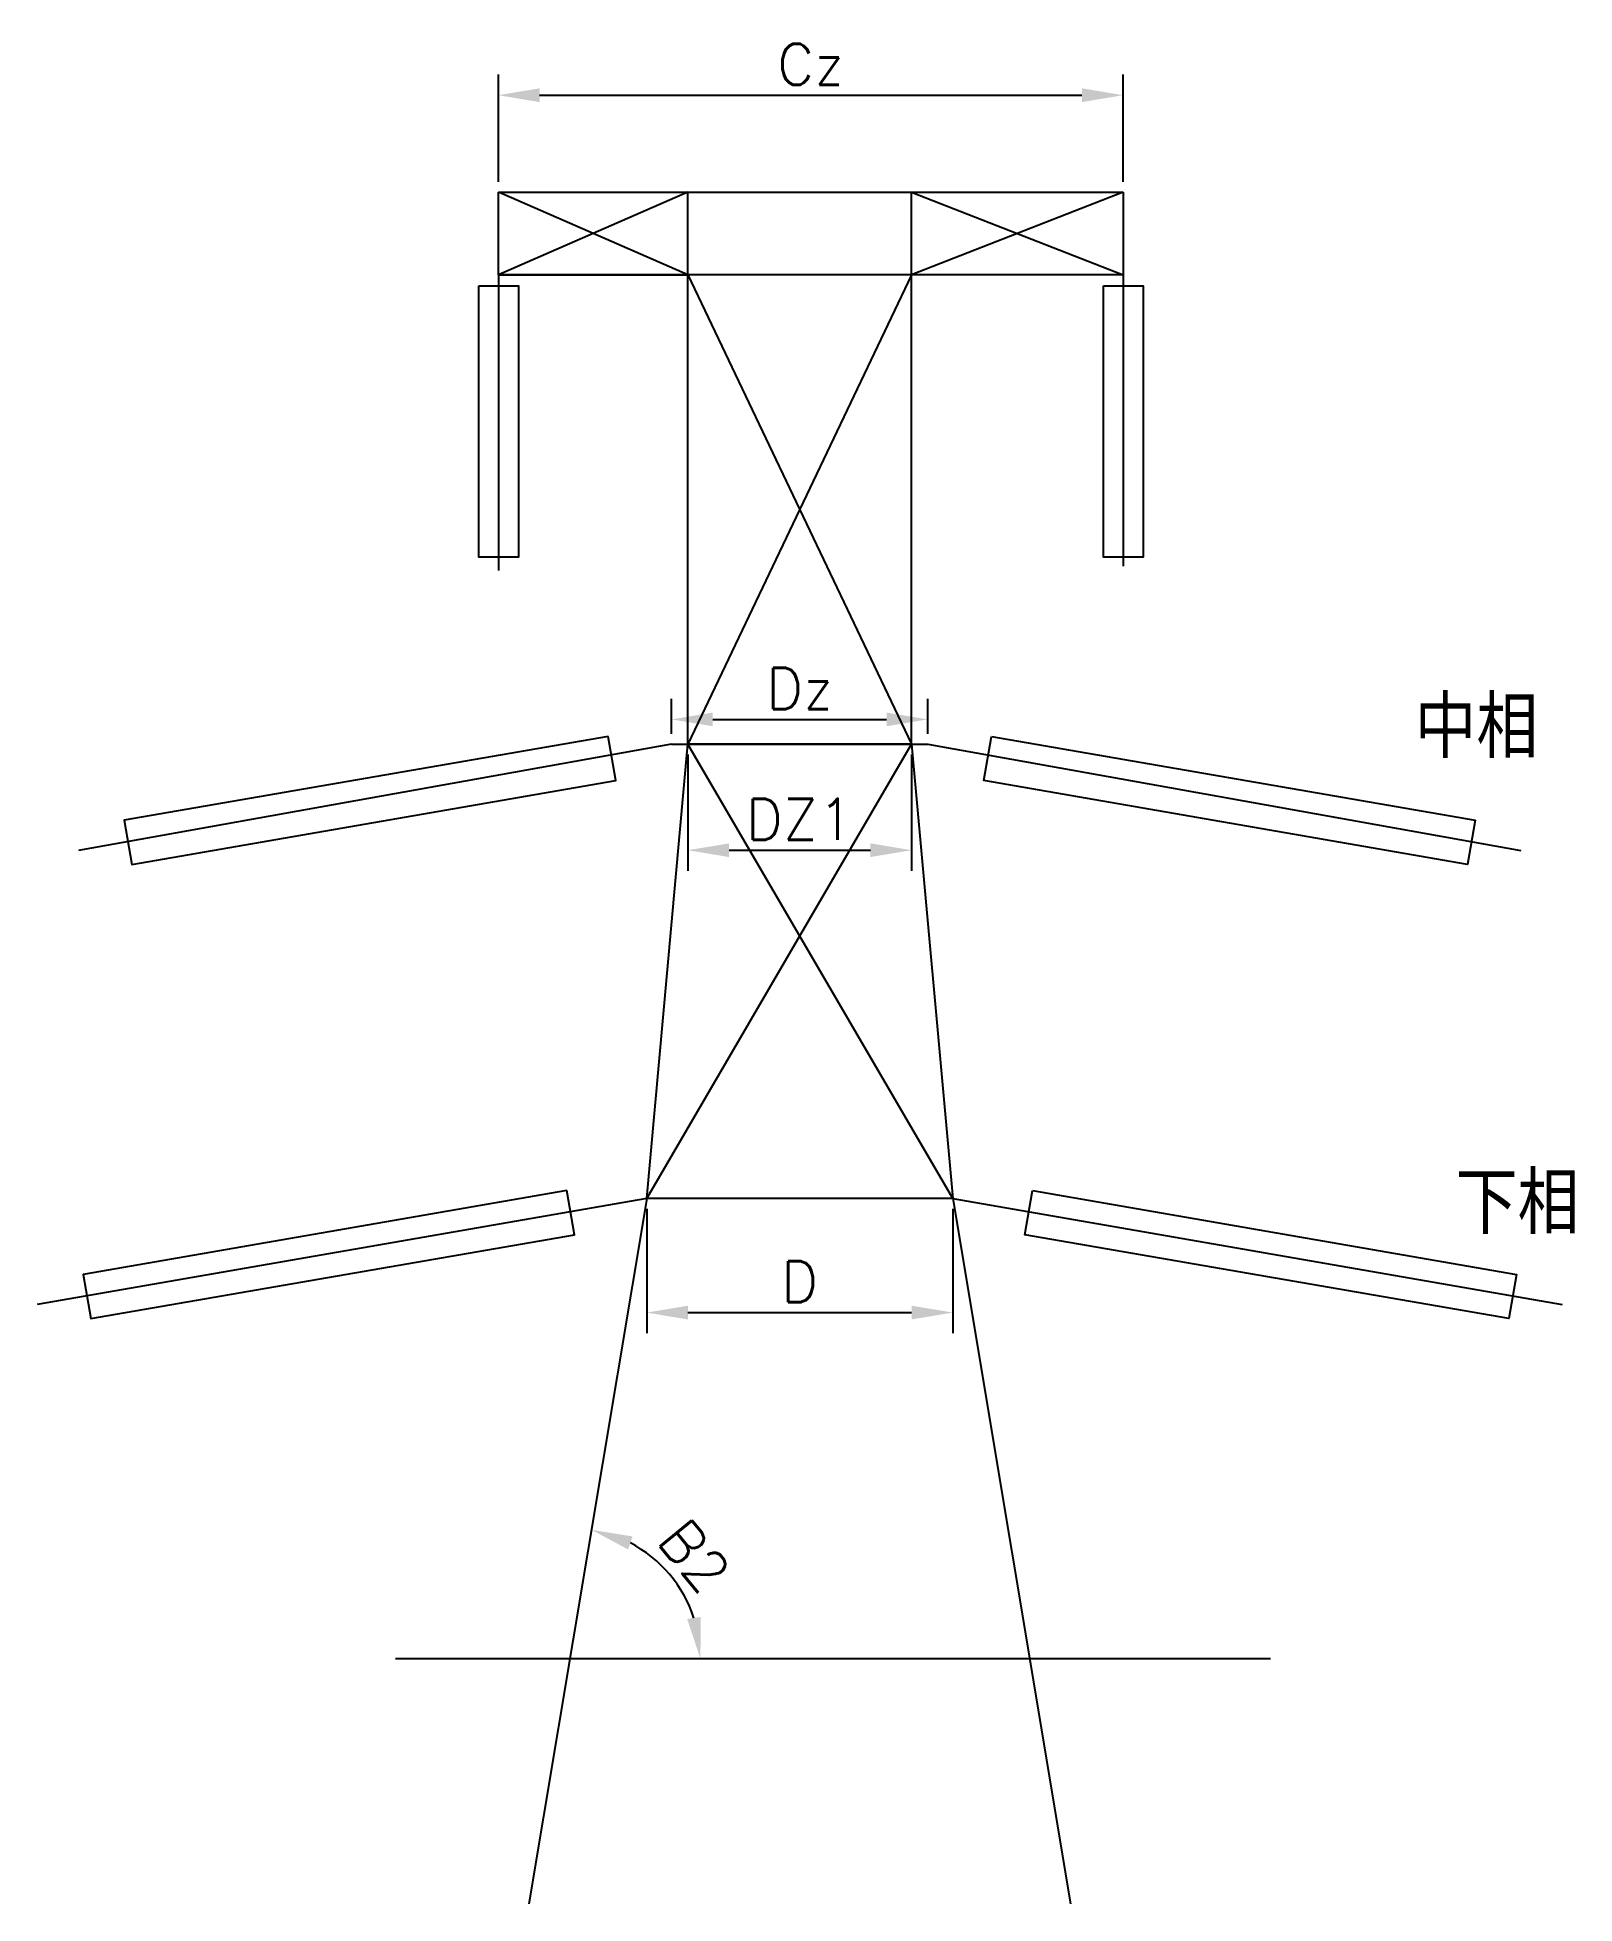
# Model space of a CAD drawing. Header units: millimetres. Extents: x -45 to 1822, y -239 to 2028.
import ezdxf

# ---------------------------------------------------------------- set-up
doc = ezdxf.new("R2010")
doc.units = ezdxf.units.MM
doc.styles.get("Standard").update_dxf_attribs({"font": 'txt.shx', "bigfont": 'hztxt1.shx'})
doc.dimstyles.new('ISO-25', dxfattribs={"dimtxt": 2.5, "dimasz": 2.5, "dimexe": 1.25, "dimexo": 0.625, "dimtad": 1, "dimtxsty": 'Standard', "dimcen": 2.5, "dimadec": 0, "dimazin": 0, "dimtfac": 1, "dimtmove": 0, "dimatfit": 3, "dimfxl": 1, "dimarcsym": 0})

# ---------------------------------------------------------------- blocks, each defined once
blk = doc.blocks.new('*D1')
at = {"color": 0, "lineweight": -2, "transparency": 16777216}
for p, q in [((694.8, 604.8), (694.8, 453.6)), ((1066.6, 604.8), (1066.6, 453.6)), ((744.8, 478.6), (1016.6, 478.6))]:
    blk.add_line(p, q, dxfattribs=at)
at = {"color": 0, "transparency": 16777216}
for points in [[(744.8, 486.9), (744.8, 470.2), (694.8, 478.6)], [(1016.6, 486.9), (1016.6, 470.2), (1066.6, 478.6)]]:
    blk.add_solid(points, dxfattribs=at)
at = {"layer": 'Defpoints', "color": 0, "transparency": 16777216}
for p in [(694.8, 617.3), (1066.6, 617.3), (1066.6, 478.6)]:
    blk.add_point(p, dxfattribs=at)
at = {"color": 0, "transparency": 16777216, "insert": (880.7, 516.1), "char_height": 50, "attachment_point": 5}
blk.add_mtext('D', dxfattribs=at)
blk = doc.blocks.new('*D2')
at = {"color": 0, "lineweight": -2, "transparency": 16777216}
for p, q in [((514.6, 1852.1), (514.6, 1982.3)), ((1273.5, 1852.1), (1273.5, 1982.3)), ((564.6, 1957.3), (1223.5, 1957.3))]:
    blk.add_line(p, q, dxfattribs=at)
at = {"color": 0, "transparency": 16777216}
for points in [[(564.6, 1965.6), (564.6, 1948.9), (514.6, 1957.3)], [(1223.5, 1965.6), (1223.5, 1948.9), (1273.5, 1957.3)]]:
    blk.add_solid(points, dxfattribs=at)
at = {"layer": 'Defpoints', "color": 0, "transparency": 16777216}
for p in [(1273.5, 1957.3), (514.6, 1839.6), (1273.5, 1839.6)]:
    blk.add_point(p, dxfattribs=at)
at = {"color": 0, "transparency": 16777216, "insert": (894, 1994.8), "char_height": 50, "attachment_point": 5}
blk.add_mtext('Cz', dxfattribs=at)
blk = doc.blocks.new('*D3')
at = {"color": 0, "lineweight": -2, "transparency": 16777216}
blk.add_arc((601.4, 58.2), 158.7, 18.1301, 62.383, dxfattribs=at)
at = {"color": 0, "transparency": 16777216}
for points in [[(672.3, 190.9), (677.6, 206.7), (627.6, 214.7)], [(760.4, 108.9), (744, 106.3), (760.1, 58.2)]]:
    blk.add_solid(points, dxfattribs=at)
at = {"layer": 'Defpoints', "color": 0, "transparency": 16777216}
for p in [(694.8, 617.3), (695.4, 186.1), (389.5, 58.2), (1452.5, 58.2), (551.7, -239.4)]:
    blk.add_point(p, dxfattribs=at)
at = {"color": 0, "transparency": 16777216, "insert": (752.8, 183), "char_height": 50, "attachment_point": 5, "rotation": 309.4827}
blk.add_mtext('B2', dxfattribs=at)
blk = doc.blocks.new('*D4')
at = {"color": 0, "lineweight": -2, "transparency": 16777216}
for p, q in [((725.1, 1181.4), (725.1, 1224.1)), ((1036.3, 1181.4), (1036.3, 1224.1)), ((775.1, 1199.1), (986.3, 1199.1))]:
    blk.add_line(p, q, dxfattribs=at)
at = {"color": 0, "transparency": 16777216}
for points in [[(775.1, 1207.4), (775.1, 1190.8), (725.1, 1199.1)], [(986.3, 1207.4), (986.3, 1190.8), (1036.3, 1199.1)]]:
    blk.add_solid(points, dxfattribs=at)
at = {"layer": 'Defpoints', "color": 0, "transparency": 16777216}
for p in [(1036.3, 1199.1), (725.1, 1168.9), (1036.3, 1168.9)]:
    blk.add_point(p, dxfattribs=at)
at = {"color": 0, "transparency": 16777216, "insert": (880.7, 1236.6), "char_height": 50, "attachment_point": 5}
blk.add_mtext('Dz', dxfattribs=at)
blk = doc.blocks.new('*D5')
at = {"color": 0, "lineweight": -2, "transparency": 16777216}
for p, q in [((744.8, 1156.4), (744.8, 1015.2)), ((1016.6, 1156.4), (1016.6, 1015.2)), ((794.8, 1040.2), (966.6, 1040.2))]:
    blk.add_line(p, q, dxfattribs=at)
at = {"color": 0, "transparency": 16777216}
for points in [[(794.8, 1048.5), (794.8, 1031.9), (744.8, 1040.2)], [(966.6, 1048.5), (966.6, 1031.9), (1016.6, 1040.2)]]:
    blk.add_solid(points, dxfattribs=at)
at = {"layer": 'Defpoints', "color": 0, "transparency": 16777216}
for p in [(744.8, 1168.9), (1016.6, 1168.9), (1016.6, 1040.2)]:
    blk.add_point(p, dxfattribs=at)
at = {"color": 0, "transparency": 16777216, "insert": (880.7, 1077.7), "char_height": 50, "attachment_point": 5}
blk.add_mtext('DZ1', dxfattribs=at)

msp = doc.modelspace()

# ---------------------------------------------------------------- linework, layer by layer
for p, q in [((514.615, 1738.884), (514.615, 1839.564)), ((514.615, 1839.564), (1273.468, 1839.564)), ((744.825, 1738.884), (514.615, 1839.564)), ((744.825, 1839.564), (514.615, 1738.884)), ((744.825, 1738.884), (744.825, 1839.564)), ((1273.468, 1839.564), (1016.61, 1738.884)), ((1016.61, 1738.884), (1016.61, 1839.564)), ((1016.61, 1839.564), (1273.468, 1738.884)), ((1273.468, 1839.564), (1273.468, 1738.884)), ((1273.468, 1738.884), (514.615, 1738.884)), ((514.615, 1738.884), (514.615, 1380.014)), ((514.615, 1738.884), (744.825, 1738.884)), ((744.825, 1168.869), (744.825, 1738.884)), ((1016.61, 1738.884), (744.825, 1168.869)), ((744.825, 1738.884), (1016.61, 1168.869)), ((1016.61, 1168.869), (1016.61, 1738.884)), ((1273.468, 1738.884), (1273.468, 1385.281)), ((725.145, 1168.869), (4.56, 1040.047)), ((694.825, 617.252), (1016.61, 1168.869)), ((1066.61, 617.252), (744.825, 1168.869)), ((1016.61, 1168.869), (744.825, 1168.869)), ((1036.289, 1168.869), (1756.875, 1040.047)), ((694.825, 617.252), (-45.44, 488.43)), ((694.825, 617.252), (551.675, -239.382)), ((1066.61, 617.252), (1806.875, 488.43)), ((1066.61, 617.252), (1209.76, -239.382)), ((389.504, 58.223), (1452.547, 58.223))]:
    msp.add_line(p, q)
for points in [[(490.839, 1725.722), (539.162, 1725.722), (539.162, 1395.971), (490.839, 1395.971)], [(1249.692, 1725.722), (1298.015, 1725.722), (1298.015, 1395.971), (1249.692, 1395.971)], [(647.851, 1178.397), (60.098, 1076.574), (69.401, 1022.872), (657.155, 1124.695)], [(744.825, 1168.869), (1016.61, 1168.869), (1066.61, 617.252), (694.825, 617.252)], [(1113.583, 1178.397), (1701.336, 1076.574), (1692.033, 1022.872), (1104.28, 1124.695)], [(597.851, 626.78), (10.098, 524.957), (19.401, 471.255), (607.155, 573.078)], [(1163.583, 626.78), (1751.336, 524.957), (1742.033, 471.255), (1154.28, 573.078)]]:
    msp.add_lwpolyline(points, close=True)
for points in [[(725.145, 1168.869), (744.825, 1168.869)], [(1016.61, 1168.869), (1036.289, 1168.869)]]:
    msp.add_lwpolyline(points)

# ---------------------------------------------------------------- texts
for s, p in [('中相', (1627.659, 1152.065)), ('下相', (1677.659, 574.026))]:
    msp.add_text(s, height=75).set_placement(p)

# ---------------------------------------------------------------- dimensions: what is measured, and where the dimension line sits
dim = msp.add_linear_dim(base=(1273.468, 1957.255), p1=(514.615, 1839.564), p2=(1273.468, 1839.564), text='Cz', dimstyle='ISO-25', override={"dimscale": 20})
dim.commit()
dim.dimension.update_dxf_attribs({"geometry": '*D2', "text_midpoint": (894.042, 1994.755)})
for base, p1, p2, text, picture, middle in [((1036.289, 1199.108), (725.145, 1168.869), (1036.289, 1168.869), 'Dz', '*D4', (880.717, 1199.108)), ((1016.61, 1040.214), (744.825, 1168.869), (1016.61, 1168.869), 'DZ1', '*D5', (880.717, 1040.214)), ((1066.61, 478.577), (694.825, 617.252), (1066.61, 617.252), 'D', '*D1', (880.717, 478.577))]:
    dim = msp.add_linear_dim(base=base, p1=p1, p2=p2, text=text, dimstyle='ISO-25', override={"dimscale": 20})
    dim.commit()
    dim.dimension.update_dxf_attribs({"geometry": picture, "text_midpoint": middle, "dimtype": 160})
dim = msp.add_angular_dim_2l(base=(695.399, 186.063), line1=((694.825, 617.252), (551.675, -239.382)), line2=((389.504, 58.223), (1452.547, 58.223)), text='B2', dimstyle='ISO-25', override={"dimscale": 20})
dim.commit()
dim.dimension.update_dxf_attribs({"geometry": '*D3', "text_midpoint": (723.874, 159.115), "dimtype": 162})

doc.saveas('drawing.dxf')
